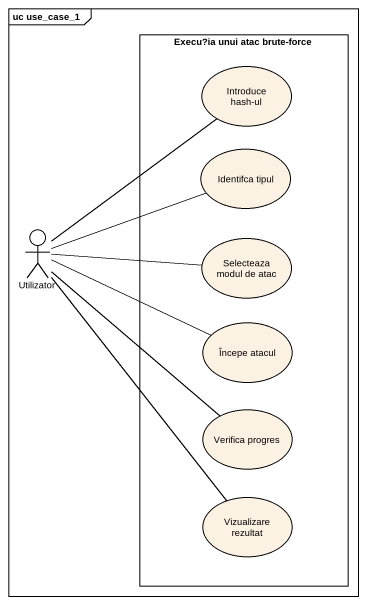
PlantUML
@startuml
mainframe uc use_case_1
rectangle "Execu?ia unui atac brute-force" as Execu_ia_unui_atac_brute {
  usecase "Introduce hash-ul" as Introduce_hash_ul
  usecase "Identifca tipul" as Identifca_tipul
  usecase "Selecteaza modul de atac" as Selecteaza_modul_de_atac
  usecase "Începe atacul" as Începe_atacul
  usecase "Verifica progres" as Verifica_progres
  usecase "Vizualizare rezultat" as Vizualizare_rezultat
}
actor Utilizator
Utilizator -up- Introduce_hash_ul
Utilizator -right- Identifca_tipul
Utilizator -right- Selecteaza_modul_de_atac
Utilizator -right- Începe_atacul
Utilizator -- Verifica_progres
Utilizator -- Vizualizare_rezultat
@enduml
